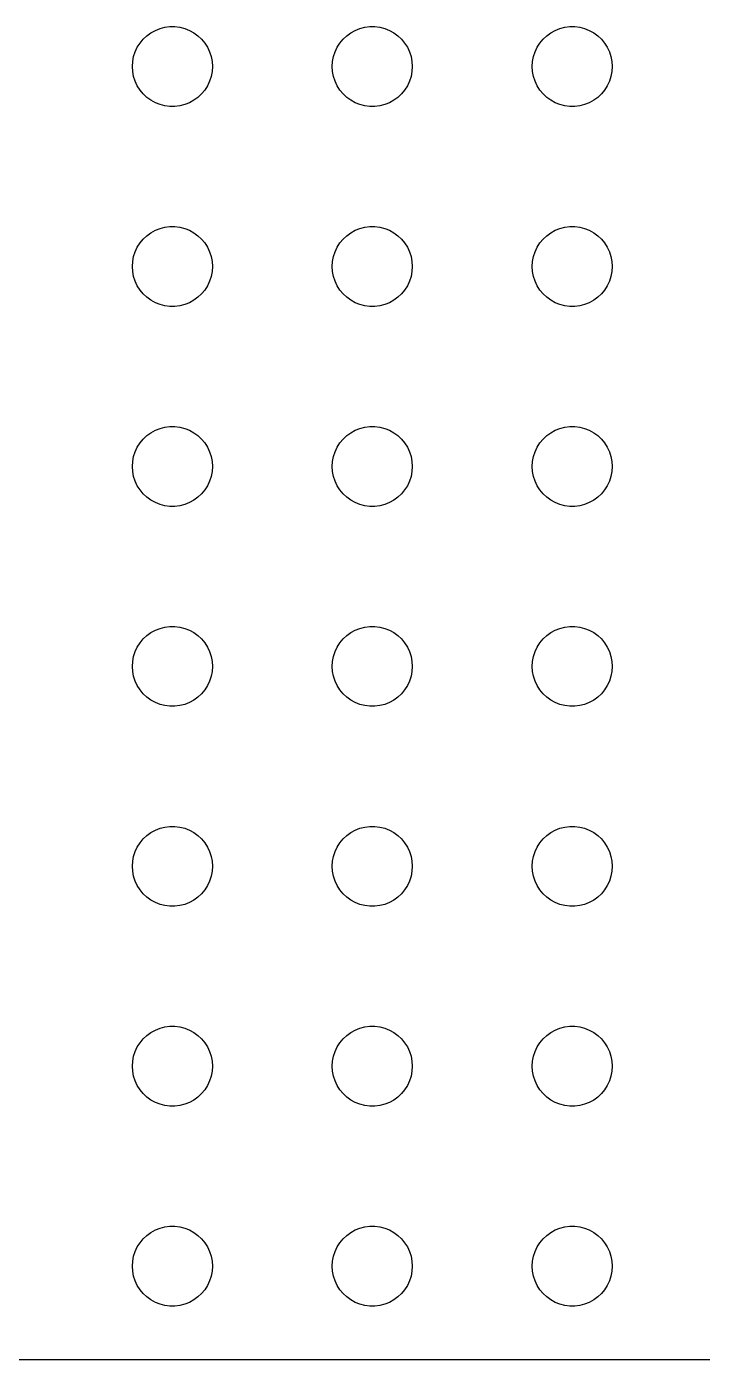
# Model space of a CAD drawing. Header units: metres. Extents: x -56 to 56, y -56 to 56.
# Drawn here: x -27.97 to -2.62, y -56 to -6 of the extents above; entities that cross this region are included whole.
import ezdxf

# ---------------------------------------------------------------- set-up
doc = ezdxf.new("R2010")
doc.units = ezdxf.units.M

msp = doc.modelspace()

# ---------------------------------------------------------------- linework, layer by layer
for p, q in [((-23.7135, -6.61832), (-23.5934, -6.47318)), ((-23.5934, -6.47318), (-23.4561, -6.34422)), ((-23.4561, -6.34422), (-23.3037, -6.23351)), ((-23.3037, -6.23351), (-23.1387, -6.14275)), ((-23.1387, -6.14275), (-22.9635, -6.07341)), ((-22.9635, -6.07341), (-22.7811, -6.02657)), ((-22.7811, -6.02657), (-22.5942, -6.00294)), ((-22.5942, -6.00294), (-22.4058, -6.00294)), ((-22.4058, -6.00294), (-22.2189, -6.02657)), ((-22.2189, -6.02657), (-22.0365, -6.07341)), ((-22.0365, -6.07341), (-21.8613, -6.14275)), ((-21.8613, -6.14275), (-21.6963, -6.23351)), ((-21.6963, -6.23351), (-21.5439, -6.34422)), ((-21.5439, -6.34422), (-21.4065, -6.47318)), ((-21.4065, -6.47318), (-21.2865, -6.61832)), ((-16.2135, -6.61832), (-16.0934, -6.47318)), ((-16.0934, -6.47318), (-15.9561, -6.34422)), ((-15.9561, -6.34422), (-15.8037, -6.23351)), ((-15.8037, -6.23351), (-15.6387, -6.14275)), ((-15.6387, -6.14275), (-15.4635, -6.07341)), ((-15.4635, -6.07341), (-15.2811, -6.02657)), ((-15.2811, -6.02657), (-15.0942, -6.00294)), ((-15.0942, -6.00294), (-14.9058, -6.00294)), ((-14.9058, -6.00294), (-14.7189, -6.02657)), ((-14.7189, -6.02657), (-14.5365, -6.07341)), ((-14.5365, -6.07341), (-14.3613, -6.14275)), ((-14.3613, -6.14275), (-14.1963, -6.23351)), ((-14.1963, -6.23351), (-14.0439, -6.34422)), ((-14.0439, -6.34422), (-13.9065, -6.47318)), ((-13.9065, -6.47318), (-13.7865, -6.61832)), ((-8.71352, -6.61832), (-8.59344, -6.47318)), ((-8.59344, -6.47318), (-8.45613, -6.34422)), ((-8.45613, -6.34422), (-8.30373, -6.23351)), ((-8.30373, -6.23351), (-8.13866, -6.14275)), ((-8.13866, -6.14275), (-7.96352, -6.07341)), ((-7.96352, -6.07341), (-7.78107, -6.02657)), ((-7.78107, -6.02657), (-7.59418, -6.00294)), ((-7.59418, -6.00294), (-7.40581, -6.00294)), ((-7.40581, -6.00294), (-7.21892, -6.02657)), ((-7.21892, -6.02657), (-7.03647, -6.07341)), ((-7.03647, -6.07341), (-6.86133, -6.14275)), ((-6.86133, -6.14275), (-6.69626, -6.23351)), ((-6.69626, -6.23351), (-6.54385, -6.34422)), ((-6.54385, -6.34422), (-6.40654, -6.47318)), ((-6.40654, -6.47318), (-6.28647, -6.61832)), ((-23.9529, -7.12695), (-23.8947, -6.9478)), ((-23.8947, -6.9478), (-23.8145, -6.77736)), ((-23.8145, -6.77736), (-23.7135, -6.61832)), ((-21.2865, -6.61832), (-21.1855, -6.77736)), ((-21.1855, -6.77736), (-21.1053, -6.9478)), ((-21.1053, -6.9478), (-21.0471, -7.12695)), ((-16.4529, -7.12695), (-16.3947, -6.9478)), ((-16.3947, -6.9478), (-16.3145, -6.77736)), ((-16.3145, -6.77736), (-16.2135, -6.61832)), ((-13.7865, -6.61832), (-13.6855, -6.77736)), ((-13.6855, -6.77736), (-13.6053, -6.9478)), ((-13.6053, -6.9478), (-13.5471, -7.12695)), ((-8.95287, -7.12695), (-8.89465, -6.9478)), ((-8.89465, -6.9478), (-8.81445, -6.77736)), ((-8.81445, -6.77736), (-8.71352, -6.61832)), ((-6.28647, -6.61832), (-6.18553, -6.77736)), ((-6.18553, -6.77736), (-6.10533, -6.9478)), ((-6.10533, -6.9478), (-6.04712, -7.12695)), ((-24, -7.5), (-23.9882, -7.312)), ((-23.9882, -7.312), (-23.9529, -7.12695)), ((-21.0471, -7.12695), (-21.0118, -7.312)), ((-21.0118, -7.312), (-21, -7.5)), ((-16.5, -7.5), (-16.4882, -7.312)), ((-16.4882, -7.312), (-16.4529, -7.12695)), ((-13.5471, -7.12695), (-13.5118, -7.312)), ((-13.5118, -7.312), (-13.5, -7.5)), ((-9, -7.5), (-8.98816, -7.312)), ((-8.98816, -7.312), (-8.95287, -7.12695)), ((-6.04712, -7.12695), (-6.01183, -7.312)), ((-6.01183, -7.312), (-6, -7.5)), ((-23.9882, -7.68799), (-24, -7.5)), ((-23.9529, -7.87303), (-23.9882, -7.68799)), ((-23.8947, -8.05219), (-23.9529, -7.87303)), ((-21.0471, -7.87303), (-21.1053, -8.05219)), ((-21.0118, -7.68799), (-21.0471, -7.87303)), ((-21, -7.5), (-21.0118, -7.68799)), ((-16.4882, -7.68799), (-16.5, -7.5)), ((-16.4529, -7.87303), (-16.4882, -7.68799)), ((-16.3947, -8.05219), (-16.4529, -7.87303)), ((-13.5471, -7.87303), (-13.6053, -8.05219)), ((-13.5118, -7.68799), (-13.5471, -7.87303)), ((-13.5, -7.5), (-13.5118, -7.68799)), ((-8.98816, -7.68799), (-9, -7.5)), ((-8.95287, -7.87303), (-8.98816, -7.68799)), ((-8.89465, -8.05219), (-8.95287, -7.87303)), ((-6.04712, -7.87303), (-6.10533, -8.05219)), ((-6.01183, -7.68799), (-6.04712, -7.87303)), ((-6, -7.5), (-6.01183, -7.68799)), ((-23.8145, -8.22263), (-23.8947, -8.05219)), ((-23.7135, -8.38167), (-23.8145, -8.22263)), ((-23.5934, -8.52681), (-23.7135, -8.38167)), ((-21.2865, -8.38167), (-21.4065, -8.52681)), ((-21.1855, -8.22263), (-21.2865, -8.38167)), ((-21.1053, -8.05219), (-21.1855, -8.22263)), ((-16.3145, -8.22263), (-16.3947, -8.05219)), ((-16.2135, -8.38167), (-16.3145, -8.22263)), ((-16.0934, -8.52681), (-16.2135, -8.38167)), ((-13.7865, -8.38167), (-13.9065, -8.52681)), ((-13.6855, -8.22263), (-13.7865, -8.38167)), ((-13.6053, -8.05219), (-13.6855, -8.22263)), ((-8.81445, -8.22263), (-8.89465, -8.05219)), ((-8.71352, -8.38167), (-8.81445, -8.22263)), ((-8.59344, -8.52681), (-8.71352, -8.38167)), ((-6.28647, -8.38167), (-6.40654, -8.52681)), ((-6.18553, -8.22263), (-6.28647, -8.38167)), ((-6.10533, -8.05219), (-6.18553, -8.22263)), ((-23.4561, -8.65576), (-23.5934, -8.52681)), ((-23.3037, -8.76648), (-23.4561, -8.65576)), ((-23.1387, -8.85724), (-23.3037, -8.76648)), ((-22.9635, -8.92657), (-23.1387, -8.85724)), ((-22.7811, -8.97342), (-22.9635, -8.92657)), ((-22.5942, -8.99704), (-22.7811, -8.97342)), ((-22.4058, -8.99704), (-22.5942, -8.99704)), ((-22.2189, -8.97342), (-22.4058, -8.99704)), ((-22.0365, -8.92657), (-22.2189, -8.97342)), ((-21.8613, -8.85724), (-22.0365, -8.92657)), ((-21.6963, -8.76648), (-21.8613, -8.85724)), ((-21.5439, -8.65576), (-21.6963, -8.76648)), ((-21.4065, -8.52681), (-21.5439, -8.65576)), ((-15.9561, -8.65576), (-16.0934, -8.52681)), ((-15.8037, -8.76648), (-15.9561, -8.65576)), ((-15.6387, -8.85724), (-15.8037, -8.76648)), ((-15.4635, -8.92657), (-15.6387, -8.85724)), ((-15.2811, -8.97342), (-15.4635, -8.92657)), ((-15.0942, -8.99704), (-15.2811, -8.97342)), ((-14.9058, -8.99704), (-15.0942, -8.99704)), ((-14.7189, -8.97342), (-14.9058, -8.99704)), ((-14.5365, -8.92657), (-14.7189, -8.97342)), ((-14.3613, -8.85724), (-14.5365, -8.92657)), ((-14.1963, -8.76648), (-14.3613, -8.85724)), ((-14.0439, -8.65576), (-14.1963, -8.76648)), ((-13.9065, -8.52681), (-14.0439, -8.65576)), ((-8.45613, -8.65576), (-8.59344, -8.52681)), ((-8.30373, -8.76648), (-8.45613, -8.65576)), ((-8.13866, -8.85724), (-8.30373, -8.76648)), ((-7.96352, -8.92657), (-8.13866, -8.85724)), ((-7.78107, -8.97342), (-7.96352, -8.92657)), ((-7.59418, -8.99704), (-7.78107, -8.97342)), ((-7.40581, -8.99704), (-7.59418, -8.99704)), ((-7.21892, -8.97342), (-7.40581, -8.99704)), ((-7.03647, -8.92657), (-7.21892, -8.97342)), ((-6.86133, -8.85724), (-7.03647, -8.92657)), ((-6.69626, -8.76648), (-6.86133, -8.85724)), ((-6.54385, -8.65576), (-6.69626, -8.76648)), ((-6.40654, -8.52681), (-6.54385, -8.65576)), ((-23.7135, -14.1183), (-23.5934, -13.9732)), ((-23.5934, -13.9732), (-23.4561, -13.8442)), ((-23.4561, -13.8442), (-23.3037, -13.7335)), ((-23.3037, -13.7335), (-23.1387, -13.6427)), ((-23.1387, -13.6427), (-22.9635, -13.5734)), ((-22.9635, -13.5734), (-22.7811, -13.5266)), ((-22.7811, -13.5266), (-22.5942, -13.5029)), ((-22.5942, -13.5029), (-22.4058, -13.5029)), ((-22.4058, -13.5029), (-22.2189, -13.5266)), ((-22.2189, -13.5266), (-22.0365, -13.5734)), ((-22.0365, -13.5734), (-21.8613, -13.6427)), ((-21.8613, -13.6427), (-21.6963, -13.7335)), ((-21.6963, -13.7335), (-21.5439, -13.8442)), ((-21.5439, -13.8442), (-21.4065, -13.9732)), ((-21.4065, -13.9732), (-21.2865, -14.1183)), ((-16.2135, -14.1183), (-16.0934, -13.9732)), ((-16.0934, -13.9732), (-15.9561, -13.8442)), ((-15.9561, -13.8442), (-15.8037, -13.7335)), ((-15.8037, -13.7335), (-15.6387, -13.6427)), ((-15.6387, -13.6427), (-15.4635, -13.5734)), ((-15.4635, -13.5734), (-15.2811, -13.5266)), ((-15.2811, -13.5266), (-15.0942, -13.5029)), ((-15.0942, -13.5029), (-14.9058, -13.5029)), ((-14.9058, -13.5029), (-14.7189, -13.5266)), ((-14.7189, -13.5266), (-14.5365, -13.5734)), ((-14.5365, -13.5734), (-14.3613, -13.6427)), ((-14.3613, -13.6427), (-14.1963, -13.7335)), ((-14.1963, -13.7335), (-14.0439, -13.8442)), ((-14.0439, -13.8442), (-13.9065, -13.9732)), ((-13.9065, -13.9732), (-13.7865, -14.1183)), ((-8.71352, -14.1183), (-8.59344, -13.9732)), ((-8.59344, -13.9732), (-8.45613, -13.8442)), ((-8.45613, -13.8442), (-8.30373, -13.7335)), ((-8.30373, -13.7335), (-8.13866, -13.6427)), ((-8.13866, -13.6427), (-7.96352, -13.5734)), ((-7.96352, -13.5734), (-7.78107, -13.5266)), ((-7.78107, -13.5266), (-7.59418, -13.5029)), ((-7.59418, -13.5029), (-7.40581, -13.5029)), ((-7.40581, -13.5029), (-7.21892, -13.5266)), ((-7.21892, -13.5266), (-7.03647, -13.5734)), ((-7.03647, -13.5734), (-6.86133, -13.6427)), ((-6.86133, -13.6427), (-6.69626, -13.7335)), ((-6.69626, -13.7335), (-6.54385, -13.8442)), ((-6.54385, -13.8442), (-6.40654, -13.9732)), ((-6.40654, -13.9732), (-6.28647, -14.1183)), ((-23.9529, -14.627), (-23.8947, -14.4478)), ((-23.8947, -14.4478), (-23.8145, -14.2774)), ((-23.8145, -14.2774), (-23.7135, -14.1183)), ((-21.2865, -14.1183), (-21.1855, -14.2774)), ((-21.1855, -14.2774), (-21.1053, -14.4478)), ((-21.1053, -14.4478), (-21.0471, -14.627)), ((-16.4529, -14.627), (-16.3947, -14.4478)), ((-16.3947, -14.4478), (-16.3145, -14.2774)), ((-16.3145, -14.2774), (-16.2135, -14.1183)), ((-13.7865, -14.1183), (-13.6855, -14.2774)), ((-13.6855, -14.2774), (-13.6053, -14.4478)), ((-13.6053, -14.4478), (-13.5471, -14.627)), ((-8.95287, -14.627), (-8.89465, -14.4478)), ((-8.89465, -14.4478), (-8.81445, -14.2774)), ((-8.81445, -14.2774), (-8.71352, -14.1183)), ((-6.28647, -14.1183), (-6.18553, -14.2774)), ((-6.18553, -14.2774), (-6.10533, -14.4478)), ((-6.10533, -14.4478), (-6.04712, -14.627)), ((-24, -15), (-23.9882, -14.812)), ((-23.9882, -14.812), (-23.9529, -14.627)), ((-21.0471, -14.627), (-21.0118, -14.812)), ((-21.0118, -14.812), (-21, -15)), ((-16.5, -15), (-16.4882, -14.812)), ((-16.4882, -14.812), (-16.4529, -14.627)), ((-13.5471, -14.627), (-13.5118, -14.812)), ((-13.5118, -14.812), (-13.5, -15)), ((-9, -15), (-8.98816, -14.812)), ((-8.98816, -14.812), (-8.95287, -14.627)), ((-6.04712, -14.627), (-6.01183, -14.812)), ((-6.01183, -14.812), (-6, -15)), ((-23.9882, -15.188), (-24, -15)), ((-23.9529, -15.373), (-23.9882, -15.188)), ((-23.8947, -15.5522), (-23.9529, -15.373)), ((-21.0471, -15.373), (-21.1053, -15.5522)), ((-21.0118, -15.188), (-21.0471, -15.373)), ((-21, -15), (-21.0118, -15.188)), ((-16.4882, -15.188), (-16.5, -15)), ((-16.4529, -15.373), (-16.4882, -15.188)), ((-16.3947, -15.5522), (-16.4529, -15.373)), ((-13.5471, -15.373), (-13.6053, -15.5522)), ((-13.5118, -15.188), (-13.5471, -15.373)), ((-13.5, -15), (-13.5118, -15.188)), ((-8.98816, -15.188), (-9, -15)), ((-8.95287, -15.373), (-8.98816, -15.188)), ((-8.89465, -15.5522), (-8.95287, -15.373)), ((-6.04712, -15.373), (-6.10533, -15.5522)), ((-6.01183, -15.188), (-6.04712, -15.373)), ((-6, -15), (-6.01183, -15.188)), ((-23.8145, -15.7226), (-23.8947, -15.5522)), ((-23.7135, -15.8817), (-23.8145, -15.7226)), ((-23.5934, -16.0268), (-23.7135, -15.8817)), ((-21.2865, -15.8817), (-21.4065, -16.0268)), ((-21.1855, -15.7226), (-21.2865, -15.8817)), ((-21.1053, -15.5522), (-21.1855, -15.7226)), ((-16.3145, -15.7226), (-16.3947, -15.5522)), ((-16.2135, -15.8817), (-16.3145, -15.7226)), ((-16.0934, -16.0268), (-16.2135, -15.8817)), ((-13.7865, -15.8817), (-13.9065, -16.0268)), ((-13.6855, -15.7226), (-13.7865, -15.8817)), ((-13.6053, -15.5522), (-13.6855, -15.7226)), ((-8.81445, -15.7226), (-8.89465, -15.5522)), ((-8.71352, -15.8817), (-8.81445, -15.7226)), ((-8.59344, -16.0268), (-8.71352, -15.8817)), ((-6.28647, -15.8817), (-6.40654, -16.0268)), ((-6.18553, -15.7226), (-6.28647, -15.8817)), ((-6.10533, -15.5522), (-6.18553, -15.7226)), ((-23.4561, -16.1558), (-23.5934, -16.0268)), ((-23.3037, -16.2665), (-23.4561, -16.1558)), ((-23.1387, -16.3572), (-23.3037, -16.2665)), ((-22.9635, -16.4266), (-23.1387, -16.3572)), ((-22.7811, -16.4734), (-22.9635, -16.4266)), ((-22.5942, -16.497), (-22.7811, -16.4734)), ((-22.4058, -16.497), (-22.5942, -16.497)), ((-22.2189, -16.4734), (-22.4058, -16.497)), ((-22.0365, -16.4266), (-22.2189, -16.4734)), ((-21.8613, -16.3572), (-22.0365, -16.4266)), ((-21.6963, -16.2665), (-21.8613, -16.3572)), ((-21.5439, -16.1558), (-21.6963, -16.2665)), ((-21.4065, -16.0268), (-21.5439, -16.1558)), ((-15.9561, -16.1558), (-16.0934, -16.0268)), ((-15.8037, -16.2665), (-15.9561, -16.1558)), ((-15.6387, -16.3572), (-15.8037, -16.2665)), ((-15.4635, -16.4266), (-15.6387, -16.3572)), ((-15.2811, -16.4734), (-15.4635, -16.4266)), ((-15.0942, -16.497), (-15.2811, -16.4734)), ((-14.9058, -16.497), (-15.0942, -16.497)), ((-14.7189, -16.4734), (-14.9058, -16.497)), ((-14.5365, -16.4266), (-14.7189, -16.4734)), ((-14.3613, -16.3572), (-14.5365, -16.4266)), ((-14.1963, -16.2665), (-14.3613, -16.3572)), ((-14.0439, -16.1558), (-14.1963, -16.2665)), ((-13.9065, -16.0268), (-14.0439, -16.1558)), ((-8.45613, -16.1558), (-8.59344, -16.0268)), ((-8.30373, -16.2665), (-8.45613, -16.1558)), ((-8.13866, -16.3572), (-8.30373, -16.2665)), ((-7.96352, -16.4266), (-8.13866, -16.3572)), ((-7.78107, -16.4734), (-7.96352, -16.4266)), ((-7.59418, -16.497), (-7.78107, -16.4734)), ((-7.40581, -16.497), (-7.59418, -16.497)), ((-7.21892, -16.4734), (-7.40581, -16.497)), ((-7.03647, -16.4266), (-7.21892, -16.4734)), ((-6.86133, -16.3572), (-7.03647, -16.4266)), ((-6.69626, -16.2665), (-6.86133, -16.3572)), ((-6.54385, -16.1558), (-6.69626, -16.2665)), ((-6.40654, -16.0268), (-6.54385, -16.1558)), ((-23.7135, -21.6183), (-23.5934, -21.4732)), ((-23.5934, -21.4732), (-23.4561, -21.3442)), ((-23.4561, -21.3442), (-23.3037, -21.2335)), ((-23.3037, -21.2335), (-23.1387, -21.1427)), ((-23.1387, -21.1427), (-22.9635, -21.0734)), ((-22.9635, -21.0734), (-22.7811, -21.0266)), ((-22.7811, -21.0266), (-22.5942, -21.003)), ((-22.5942, -21.003), (-22.4058, -21.003)), ((-22.4058, -21.003), (-22.2189, -21.0266)), ((-22.2189, -21.0266), (-22.0365, -21.0734)), ((-22.0365, -21.0734), (-21.8613, -21.1427)), ((-21.8613, -21.1427), (-21.6963, -21.2335)), ((-21.6963, -21.2335), (-21.5439, -21.3442)), ((-21.5439, -21.3442), (-21.4065, -21.4732)), ((-21.4065, -21.4732), (-21.2865, -21.6183)), ((-16.2135, -21.6183), (-16.0934, -21.4732)), ((-16.0934, -21.4732), (-15.9561, -21.3442)), ((-15.9561, -21.3442), (-15.8037, -21.2335)), ((-15.8037, -21.2335), (-15.6387, -21.1427)), ((-15.6387, -21.1427), (-15.4635, -21.0734)), ((-15.4635, -21.0734), (-15.2811, -21.0266)), ((-15.2811, -21.0266), (-15.0942, -21.003)), ((-15.0942, -21.003), (-14.9058, -21.003)), ((-14.9058, -21.003), (-14.7189, -21.0266)), ((-14.7189, -21.0266), (-14.5365, -21.0734)), ((-14.5365, -21.0734), (-14.3613, -21.1427)), ((-14.3613, -21.1427), (-14.1963, -21.2335)), ((-14.1963, -21.2335), (-14.0439, -21.3442)), ((-14.0439, -21.3442), (-13.9065, -21.4732)), ((-13.9065, -21.4732), (-13.7865, -21.6183)), ((-8.71352, -21.6183), (-8.59344, -21.4732)), ((-8.59344, -21.4732), (-8.45613, -21.3442)), ((-8.45613, -21.3442), (-8.30373, -21.2335)), ((-8.30373, -21.2335), (-8.13866, -21.1427)), ((-8.13866, -21.1427), (-7.96352, -21.0734)), ((-7.96352, -21.0734), (-7.78107, -21.0266)), ((-7.78107, -21.0266), (-7.59418, -21.003)), ((-7.59418, -21.003), (-7.40581, -21.003)), ((-7.40581, -21.003), (-7.21892, -21.0266)), ((-7.21892, -21.0266), (-7.03647, -21.0734)), ((-7.03647, -21.0734), (-6.86133, -21.1427)), ((-6.86133, -21.1427), (-6.69626, -21.2335)), ((-6.69626, -21.2335), (-6.54385, -21.3442)), ((-6.54385, -21.3442), (-6.40654, -21.4732)), ((-6.40654, -21.4732), (-6.28647, -21.6183)), ((-23.9529, -22.127), (-23.8947, -21.9478)), ((-23.8947, -21.9478), (-23.8145, -21.7774)), ((-23.8145, -21.7774), (-23.7135, -21.6183)), ((-21.2865, -21.6183), (-21.1855, -21.7774)), ((-21.1855, -21.7774), (-21.1053, -21.9478)), ((-21.1053, -21.9478), (-21.0471, -22.127)), ((-16.4529, -22.127), (-16.3947, -21.9478)), ((-16.3947, -21.9478), (-16.3145, -21.7774)), ((-16.3145, -21.7774), (-16.2135, -21.6183)), ((-13.7865, -21.6183), (-13.6855, -21.7774)), ((-13.6855, -21.7774), (-13.6053, -21.9478)), ((-13.6053, -21.9478), (-13.5471, -22.127)), ((-8.95287, -22.127), (-8.89465, -21.9478)), ((-8.89465, -21.9478), (-8.81445, -21.7774)), ((-8.81445, -21.7774), (-8.71352, -21.6183)), ((-6.28647, -21.6183), (-6.18553, -21.7774)), ((-6.18553, -21.7774), (-6.10533, -21.9478)), ((-6.10533, -21.9478), (-6.04712, -22.127)), ((-24, -22.5), (-23.9882, -22.312)), ((-23.9882, -22.312), (-23.9529, -22.127)), ((-21.0471, -22.127), (-21.0118, -22.312)), ((-21.0118, -22.312), (-21, -22.5)), ((-16.5, -22.5), (-16.4882, -22.312)), ((-16.4882, -22.312), (-16.4529, -22.127)), ((-13.5471, -22.127), (-13.5118, -22.312)), ((-13.5118, -22.312), (-13.5, -22.5)), ((-9, -22.5), (-8.98816, -22.312)), ((-8.98816, -22.312), (-8.95287, -22.127)), ((-6.04712, -22.127), (-6.01183, -22.312)), ((-6.01183, -22.312), (-6, -22.5)), ((-23.9882, -22.688), (-24, -22.5)), ((-23.9529, -22.873), (-23.9882, -22.688)), ((-23.8947, -23.0522), (-23.9529, -22.873)), ((-21.0471, -22.873), (-21.1053, -23.0522)), ((-21.0118, -22.688), (-21.0471, -22.873)), ((-21, -22.5), (-21.0118, -22.688)), ((-16.4882, -22.688), (-16.5, -22.5)), ((-16.4529, -22.873), (-16.4882, -22.688)), ((-16.3947, -23.0522), (-16.4529, -22.873)), ((-13.5471, -22.873), (-13.6053, -23.0522)), ((-13.5118, -22.688), (-13.5471, -22.873)), ((-13.5, -22.5), (-13.5118, -22.688)), ((-8.98816, -22.688), (-9, -22.5)), ((-8.95287, -22.873), (-8.98816, -22.688)), ((-8.89465, -23.0522), (-8.95287, -22.873)), ((-6.04712, -22.873), (-6.10533, -23.0522)), ((-6.01183, -22.688), (-6.04712, -22.873)), ((-6, -22.5), (-6.01183, -22.688)), ((-23.8145, -23.2226), (-23.8947, -23.0522)), ((-23.7135, -23.3817), (-23.8145, -23.2226)), ((-23.5934, -23.5268), (-23.7135, -23.3817)), ((-21.2865, -23.3817), (-21.4065, -23.5268)), ((-21.1855, -23.2226), (-21.2865, -23.3817)), ((-21.1053, -23.0522), (-21.1855, -23.2226)), ((-16.3145, -23.2226), (-16.3947, -23.0522)), ((-16.2135, -23.3817), (-16.3145, -23.2226)), ((-16.0934, -23.5268), (-16.2135, -23.3817)), ((-13.7865, -23.3817), (-13.9065, -23.5268)), ((-13.6855, -23.2226), (-13.7865, -23.3817)), ((-13.6053, -23.0522), (-13.6855, -23.2226)), ((-8.81445, -23.2226), (-8.89465, -23.0522)), ((-8.71352, -23.3817), (-8.81445, -23.2226)), ((-8.59344, -23.5268), (-8.71352, -23.3817)), ((-6.28647, -23.3817), (-6.40654, -23.5268)), ((-6.18553, -23.2226), (-6.28647, -23.3817)), ((-6.10533, -23.0522), (-6.18553, -23.2226)), ((-23.4561, -23.6558), (-23.5934, -23.5268)), ((-23.3037, -23.7665), (-23.4561, -23.6558)), ((-23.1387, -23.8572), (-23.3037, -23.7665)), ((-22.9635, -23.9266), (-23.1387, -23.8572)), ((-22.7811, -23.9734), (-22.9635, -23.9266)), ((-22.5942, -23.997), (-22.7811, -23.9734)), ((-22.2189, -23.9734), (-22.4058, -23.997)), ((-22.0365, -23.9266), (-22.2189, -23.9734)), ((-21.8613, -23.8572), (-22.0365, -23.9266)), ((-21.6963, -23.7665), (-21.8613, -23.8572)), ((-21.5439, -23.6558), (-21.6963, -23.7665)), ((-21.4065, -23.5268), (-21.5439, -23.6558)), ((-15.9561, -23.6558), (-16.0934, -23.5268)), ((-15.8037, -23.7665), (-15.9561, -23.6558)), ((-15.6387, -23.8572), (-15.8037, -23.7665)), ((-15.4635, -23.9266), (-15.6387, -23.8572)), ((-15.2811, -23.9734), (-15.4635, -23.9266)), ((-15.0942, -23.997), (-15.2811, -23.9734)), ((-14.7189, -23.9734), (-14.9058, -23.997)), ((-14.5365, -23.9266), (-14.7189, -23.9734)), ((-14.3613, -23.8572), (-14.5365, -23.9266)), ((-14.1963, -23.7665), (-14.3613, -23.8572)), ((-14.0439, -23.6558), (-14.1963, -23.7665)), ((-13.9065, -23.5268), (-14.0439, -23.6558)), ((-8.45613, -23.6558), (-8.59344, -23.5268)), ((-8.30373, -23.7665), (-8.45613, -23.6558)), ((-8.13866, -23.8572), (-8.30373, -23.7665)), ((-7.96352, -23.9266), (-8.13866, -23.8572)), ((-7.78107, -23.9734), (-7.96352, -23.9266)), ((-7.59418, -23.997), (-7.78107, -23.9734)), ((-7.21892, -23.9734), (-7.40581, -23.997)), ((-7.03647, -23.9266), (-7.21892, -23.9734)), ((-6.86133, -23.8572), (-7.03647, -23.9266)), ((-6.69626, -23.7665), (-6.86133, -23.8572)), ((-6.54385, -23.6558), (-6.69626, -23.7665)), ((-6.40654, -23.5268), (-6.54385, -23.6558)), ((-22.4058, -23.997), (-22.5942, -23.997)), ((-14.9058, -23.997), (-15.0942, -23.997)), ((-7.40581, -23.997), (-7.59418, -23.997)), ((-23.7135, -29.1183), (-23.5934, -28.9732)), ((-23.5934, -28.9732), (-23.4561, -28.8442)), ((-23.4561, -28.8442), (-23.3037, -28.7335)), ((-23.3037, -28.7335), (-23.1387, -28.6427)), ((-23.1387, -28.6427), (-22.9635, -28.5734)), ((-22.9635, -28.5734), (-22.7811, -28.5266)), ((-22.7811, -28.5266), (-22.5942, -28.503)), ((-22.5942, -28.503), (-22.4058, -28.503)), ((-22.4058, -28.503), (-22.2189, -28.5266)), ((-22.2189, -28.5266), (-22.0365, -28.5734)), ((-22.0365, -28.5734), (-21.8613, -28.6427)), ((-21.8613, -28.6427), (-21.6963, -28.7335)), ((-21.6963, -28.7335), (-21.5439, -28.8442)), ((-21.5439, -28.8442), (-21.4065, -28.9732)), ((-21.4065, -28.9732), (-21.2865, -29.1183)), ((-16.2135, -29.1183), (-16.0934, -28.9732)), ((-16.0934, -28.9732), (-15.9561, -28.8442)), ((-15.9561, -28.8442), (-15.8037, -28.7335)), ((-15.8037, -28.7335), (-15.6387, -28.6427)), ((-15.6387, -28.6427), (-15.4635, -28.5734)), ((-15.4635, -28.5734), (-15.2811, -28.5266)), ((-15.2811, -28.5266), (-15.0942, -28.503)), ((-15.0942, -28.503), (-14.9058, -28.503)), ((-14.9058, -28.503), (-14.7189, -28.5266)), ((-14.7189, -28.5266), (-14.5365, -28.5734)), ((-14.5365, -28.5734), (-14.3613, -28.6427)), ((-14.3613, -28.6427), (-14.1963, -28.7335)), ((-14.1963, -28.7335), (-14.0439, -28.8442)), ((-14.0439, -28.8442), (-13.9065, -28.9732)), ((-13.9065, -28.9732), (-13.7865, -29.1183)), ((-8.71352, -29.1183), (-8.59344, -28.9732)), ((-8.59344, -28.9732), (-8.45613, -28.8442)), ((-8.45613, -28.8442), (-8.30373, -28.7335)), ((-8.30373, -28.7335), (-8.13866, -28.6427)), ((-8.13866, -28.6427), (-7.96352, -28.5734)), ((-7.96352, -28.5734), (-7.78107, -28.5266)), ((-7.78107, -28.5266), (-7.59418, -28.503)), ((-7.59418, -28.503), (-7.40581, -28.503)), ((-7.40581, -28.503), (-7.21892, -28.5266)), ((-7.21892, -28.5266), (-7.03647, -28.5734)), ((-7.03647, -28.5734), (-6.86133, -28.6427)), ((-6.86133, -28.6427), (-6.69626, -28.7335)), ((-6.69626, -28.7335), (-6.54385, -28.8442)), ((-6.54385, -28.8442), (-6.40654, -28.9732)), ((-6.40654, -28.9732), (-6.28647, -29.1183)), ((-23.9529, -29.627), (-23.8947, -29.4478)), ((-23.8947, -29.4478), (-23.8145, -29.2774)), ((-23.8145, -29.2774), (-23.7135, -29.1183)), ((-21.2865, -29.1183), (-21.1855, -29.2774)), ((-21.1855, -29.2774), (-21.1053, -29.4478)), ((-21.1053, -29.4478), (-21.0471, -29.627)), ((-16.4529, -29.627), (-16.3947, -29.4478)), ((-16.3947, -29.4478), (-16.3145, -29.2774)), ((-16.3145, -29.2774), (-16.2135, -29.1183)), ((-13.7865, -29.1183), (-13.6855, -29.2774)), ((-13.6855, -29.2774), (-13.6053, -29.4478)), ((-13.6053, -29.4478), (-13.5471, -29.627)), ((-8.95287, -29.627), (-8.89465, -29.4478)), ((-8.89465, -29.4478), (-8.81445, -29.2774)), ((-8.81445, -29.2774), (-8.71352, -29.1183)), ((-6.28647, -29.1183), (-6.18553, -29.2774)), ((-6.18553, -29.2774), (-6.10533, -29.4478)), ((-6.10533, -29.4478), (-6.04712, -29.627)), ((-24, -30), (-23.9882, -29.812)), ((-23.9882, -29.812), (-23.9529, -29.627)), ((-21.0471, -29.627), (-21.0118, -29.812)), ((-21.0118, -29.812), (-21, -30)), ((-16.5, -30), (-16.4882, -29.812)), ((-16.4882, -29.812), (-16.4529, -29.627)), ((-13.5471, -29.627), (-13.5118, -29.812)), ((-13.5118, -29.812), (-13.5, -30)), ((-9, -30), (-8.98816, -29.812)), ((-8.98816, -29.812), (-8.95287, -29.627)), ((-6.04712, -29.627), (-6.01183, -29.812)), ((-6.01183, -29.812), (-6, -30)), ((-23.9882, -30.188), (-24, -30)), ((-23.9529, -30.373), (-23.9882, -30.188)), ((-23.8947, -30.5522), (-23.9529, -30.373)), ((-21.0471, -30.373), (-21.1053, -30.5522)), ((-21.0118, -30.188), (-21.0471, -30.373)), ((-21, -30), (-21.0118, -30.188)), ((-16.4882, -30.188), (-16.5, -30)), ((-16.4529, -30.373), (-16.4882, -30.188)), ((-16.3947, -30.5522), (-16.4529, -30.373)), ((-13.5471, -30.373), (-13.6053, -30.5522)), ((-13.5118, -30.188), (-13.5471, -30.373)), ((-13.5, -30), (-13.5118, -30.188)), ((-8.98816, -30.188), (-9, -30)), ((-8.95287, -30.373), (-8.98816, -30.188)), ((-8.89465, -30.5522), (-8.95287, -30.373)), ((-6.04712, -30.373), (-6.10533, -30.5522)), ((-6.01183, -30.188), (-6.04712, -30.373)), ((-6, -30), (-6.01183, -30.188)), ((-23.8145, -30.7226), (-23.8947, -30.5522)), ((-23.7135, -30.8817), (-23.8145, -30.7226)), ((-23.5934, -31.0268), (-23.7135, -30.8817)), ((-21.2865, -30.8817), (-21.4065, -31.0268)), ((-21.1855, -30.7226), (-21.2865, -30.8817)), ((-21.1053, -30.5522), (-21.1855, -30.7226)), ((-16.3145, -30.7226), (-16.3947, -30.5522)), ((-16.2135, -30.8817), (-16.3145, -30.7226)), ((-16.0934, -31.0268), (-16.2135, -30.8817)), ((-13.7865, -30.8817), (-13.9065, -31.0268)), ((-13.6855, -30.7226), (-13.7865, -30.8817)), ((-13.6053, -30.5522), (-13.6855, -30.7226)), ((-8.81445, -30.7226), (-8.89465, -30.5522)), ((-8.71352, -30.8817), (-8.81445, -30.7226)), ((-8.59344, -31.0268), (-8.71352, -30.8817)), ((-6.28647, -30.8817), (-6.40654, -31.0268)), ((-6.18553, -30.7226), (-6.28647, -30.8817)), ((-6.10533, -30.5522), (-6.18553, -30.7226)), ((-23.4561, -31.1558), (-23.5934, -31.0268)), ((-23.3037, -31.2665), (-23.4561, -31.1558)), ((-23.1387, -31.3572), (-23.3037, -31.2665)), ((-22.9635, -31.4266), (-23.1387, -31.3572)), ((-22.7811, -31.4734), (-22.9635, -31.4266)), ((-22.5942, -31.497), (-22.7811, -31.4734)), ((-22.2189, -31.4734), (-22.4058, -31.497)), ((-22.0365, -31.4266), (-22.2189, -31.4734)), ((-21.8613, -31.3572), (-22.0365, -31.4266)), ((-21.6963, -31.2665), (-21.8613, -31.3572)), ((-21.5439, -31.1558), (-21.6963, -31.2665)), ((-21.4065, -31.0268), (-21.5439, -31.1558)), ((-15.9561, -31.1558), (-16.0934, -31.0268)), ((-15.8037, -31.2665), (-15.9561, -31.1558)), ((-15.6387, -31.3572), (-15.8037, -31.2665)), ((-15.4635, -31.4266), (-15.6387, -31.3572)), ((-15.2811, -31.4734), (-15.4635, -31.4266)), ((-15.0942, -31.497), (-15.2811, -31.4734)), ((-14.7189, -31.4734), (-14.9058, -31.497)), ((-14.5365, -31.4266), (-14.7189, -31.4734)), ((-14.3613, -31.3572), (-14.5365, -31.4266)), ((-14.1963, -31.2665), (-14.3613, -31.3572)), ((-14.0439, -31.1558), (-14.1963, -31.2665)), ((-13.9065, -31.0268), (-14.0439, -31.1558)), ((-8.45613, -31.1558), (-8.59344, -31.0268)), ((-8.30373, -31.2665), (-8.45613, -31.1558)), ((-8.13866, -31.3572), (-8.30373, -31.2665)), ((-7.96352, -31.4266), (-8.13866, -31.3572)), ((-7.78107, -31.4734), (-7.96352, -31.4266)), ((-7.59418, -31.497), (-7.78107, -31.4734)), ((-7.21892, -31.4734), (-7.40581, -31.497)), ((-7.03647, -31.4266), (-7.21892, -31.4734)), ((-6.86133, -31.3572), (-7.03647, -31.4266)), ((-6.69626, -31.2665), (-6.86133, -31.3572)), ((-6.54385, -31.1558), (-6.69626, -31.2665)), ((-6.40654, -31.0268), (-6.54385, -31.1558)), ((-22.4058, -31.497), (-22.5942, -31.497)), ((-14.9058, -31.497), (-15.0942, -31.497)), ((-7.40581, -31.497), (-7.59418, -31.497)), ((-23.7135, -36.6183), (-23.5934, -36.4732)), ((-23.5934, -36.4732), (-23.4561, -36.3442)), ((-23.4561, -36.3442), (-23.3037, -36.2335)), ((-23.3037, -36.2335), (-23.1387, -36.1428)), ((-23.1387, -36.1428), (-22.9635, -36.0734)), ((-22.9635, -36.0734), (-22.7811, -36.0266)), ((-22.7811, -36.0266), (-22.5942, -36.003)), ((-22.5942, -36.003), (-22.4058, -36.003)), ((-22.4058, -36.003), (-22.2189, -36.0266)), ((-22.2189, -36.0266), (-22.0365, -36.0734)), ((-22.0365, -36.0734), (-21.8613, -36.1428)), ((-21.8613, -36.1428), (-21.6963, -36.2335)), ((-21.6963, -36.2335), (-21.5439, -36.3442)), ((-21.5439, -36.3442), (-21.4065, -36.4732)), ((-21.4065, -36.4732), (-21.2865, -36.6183)), ((-16.2135, -36.6183), (-16.0934, -36.4732)), ((-16.0934, -36.4732), (-15.9561, -36.3442)), ((-15.9561, -36.3442), (-15.8037, -36.2335)), ((-15.8037, -36.2335), (-15.6387, -36.1428)), ((-15.6387, -36.1428), (-15.4635, -36.0734)), ((-15.4635, -36.0734), (-15.2811, -36.0266)), ((-15.2811, -36.0266), (-15.0942, -36.003)), ((-15.0942, -36.003), (-14.9058, -36.003)), ((-14.9058, -36.003), (-14.7189, -36.0266)), ((-14.7189, -36.0266), (-14.5365, -36.0734)), ((-14.5365, -36.0734), (-14.3613, -36.1428)), ((-14.3613, -36.1428), (-14.1963, -36.2335)), ((-14.1963, -36.2335), (-14.0439, -36.3442)), ((-14.0439, -36.3442), (-13.9065, -36.4732)), ((-13.9065, -36.4732), (-13.7865, -36.6183)), ((-8.71352, -36.6183), (-8.59344, -36.4732)), ((-8.59344, -36.4732), (-8.45613, -36.3442)), ((-8.45613, -36.3442), (-8.30373, -36.2335)), ((-8.30373, -36.2335), (-8.13866, -36.1428)), ((-8.13866, -36.1428), (-7.96352, -36.0734)), ((-7.96352, -36.0734), (-7.78107, -36.0266)), ((-7.78107, -36.0266), (-7.59418, -36.003)), ((-7.59418, -36.003), (-7.40581, -36.003)), ((-7.40581, -36.003), (-7.21892, -36.0266)), ((-7.21892, -36.0266), (-7.03647, -36.0734)), ((-7.03647, -36.0734), (-6.86133, -36.1428)), ((-6.86133, -36.1428), (-6.69626, -36.2335)), ((-6.69626, -36.2335), (-6.54385, -36.3442)), ((-6.54385, -36.3442), (-6.40654, -36.4732)), ((-6.40654, -36.4732), (-6.28647, -36.6183)), ((-23.9529, -37.127), (-23.8947, -36.9478)), ((-23.8947, -36.9478), (-23.8145, -36.7774)), ((-23.8145, -36.7774), (-23.7135, -36.6183)), ((-21.2865, -36.6183), (-21.1855, -36.7774)), ((-21.1855, -36.7774), (-21.1053, -36.9478)), ((-21.1053, -36.9478), (-21.0471, -37.127)), ((-16.4529, -37.127), (-16.3947, -36.9478)), ((-16.3947, -36.9478), (-16.3145, -36.7774)), ((-16.3145, -36.7774), (-16.2135, -36.6183)), ((-13.7865, -36.6183), (-13.6855, -36.7774)), ((-13.6855, -36.7774), (-13.6053, -36.9478)), ((-13.6053, -36.9478), (-13.5471, -37.127)), ((-8.95287, -37.127), (-8.89465, -36.9478)), ((-8.89465, -36.9478), (-8.81445, -36.7774)), ((-8.81445, -36.7774), (-8.71352, -36.6183)), ((-6.28647, -36.6183), (-6.18553, -36.7774)), ((-6.18553, -36.7774), (-6.10533, -36.9478)), ((-6.10533, -36.9478), (-6.04712, -37.127)), ((-24, -37.5), (-23.9882, -37.312)), ((-23.9882, -37.312), (-23.9529, -37.127)), ((-21.0471, -37.127), (-21.0118, -37.312)), ((-21.0118, -37.312), (-21, -37.5)), ((-16.5, -37.5), (-16.4882, -37.312)), ((-16.4882, -37.312), (-16.4529, -37.127)), ((-13.5471, -37.127), (-13.5118, -37.312)), ((-13.5118, -37.312), (-13.5, -37.5)), ((-9, -37.5), (-8.98816, -37.312)), ((-8.98816, -37.312), (-8.95287, -37.127)), ((-6.04712, -37.127), (-6.01183, -37.312)), ((-6.01183, -37.312), (-6, -37.5)), ((-23.9882, -37.688), (-24, -37.5)), ((-23.9529, -37.873), (-23.9882, -37.688)), ((-23.8947, -38.0522), (-23.9529, -37.873)), ((-21.0471, -37.873), (-21.1053, -38.0522)), ((-21.0118, -37.688), (-21.0471, -37.873)), ((-21, -37.5), (-21.0118, -37.688)), ((-16.4882, -37.688), (-16.5, -37.5)), ((-16.4529, -37.873), (-16.4882, -37.688)), ((-16.3947, -38.0522), (-16.4529, -37.873)), ((-13.5471, -37.873), (-13.6053, -38.0522)), ((-13.5118, -37.688), (-13.5471, -37.873)), ((-13.5, -37.5), (-13.5118, -37.688)), ((-8.98816, -37.688), (-9, -37.5)), ((-8.95287, -37.873), (-8.98816, -37.688)), ((-8.89465, -38.0522), (-8.95287, -37.873)), ((-6.04712, -37.873), (-6.10533, -38.0522)), ((-6.01183, -37.688), (-6.04712, -37.873)), ((-6, -37.5), (-6.01183, -37.688)), ((-23.8145, -38.2226), (-23.8947, -38.0522)), ((-23.7135, -38.3817), (-23.8145, -38.2226)), ((-23.5934, -38.5268), (-23.7135, -38.3817)), ((-21.2865, -38.3817), (-21.4065, -38.5268)), ((-21.1855, -38.2226), (-21.2865, -38.3817)), ((-21.1053, -38.0522), (-21.1855, -38.2226)), ((-16.3145, -38.2226), (-16.3947, -38.0522)), ((-16.2135, -38.3817), (-16.3145, -38.2226)), ((-16.0934, -38.5268), (-16.2135, -38.3817)), ((-13.7865, -38.3817), (-13.9065, -38.5268)), ((-13.6855, -38.2226), (-13.7865, -38.3817)), ((-13.6053, -38.0522), (-13.6855, -38.2226)), ((-8.81445, -38.2226), (-8.89465, -38.0522)), ((-8.71352, -38.3817), (-8.81445, -38.2226)), ((-8.59344, -38.5268), (-8.71352, -38.3817)), ((-6.28647, -38.3817), (-6.40654, -38.5268)), ((-6.18553, -38.2226), (-6.28647, -38.3817)), ((-6.10533, -38.0522), (-6.18553, -38.2226)), ((-23.4561, -38.6558), (-23.5934, -38.5268)), ((-23.3037, -38.7665), (-23.4561, -38.6558)), ((-23.1387, -38.8572), (-23.3037, -38.7665)), ((-22.9635, -38.9266), (-23.1387, -38.8572)), ((-22.7811, -38.9734), (-22.9635, -38.9266)), ((-22.5942, -38.997), (-22.7811, -38.9734)), ((-22.2189, -38.9734), (-22.4058, -38.997)), ((-22.0365, -38.9266), (-22.2189, -38.9734)), ((-21.8613, -38.8572), (-22.0365, -38.9266)), ((-21.6963, -38.7665), (-21.8613, -38.8572)), ((-21.5439, -38.6558), (-21.6963, -38.7665)), ((-21.4065, -38.5268), (-21.5439, -38.6558)), ((-15.9561, -38.6558), (-16.0934, -38.5268)), ((-15.8037, -38.7665), (-15.9561, -38.6558)), ((-15.6387, -38.8572), (-15.8037, -38.7665)), ((-15.4635, -38.9266), (-15.6387, -38.8572)), ((-15.2811, -38.9734), (-15.4635, -38.9266)), ((-15.0942, -38.997), (-15.2811, -38.9734)), ((-14.7189, -38.9734), (-14.9058, -38.997)), ((-14.5365, -38.9266), (-14.7189, -38.9734)), ((-14.3613, -38.8572), (-14.5365, -38.9266)), ((-14.1963, -38.7665), (-14.3613, -38.8572)), ((-14.0439, -38.6558), (-14.1963, -38.7665)), ((-13.9065, -38.5268), (-14.0439, -38.6558)), ((-8.45613, -38.6558), (-8.59344, -38.5268)), ((-8.30373, -38.7665), (-8.45613, -38.6558)), ((-8.13866, -38.8572), (-8.30373, -38.7665)), ((-7.96352, -38.9266), (-8.13866, -38.8572)), ((-7.78107, -38.9734), (-7.96352, -38.9266)), ((-7.59418, -38.997), (-7.78107, -38.9734)), ((-7.21892, -38.9734), (-7.40581, -38.997)), ((-7.03647, -38.9266), (-7.21892, -38.9734)), ((-6.86133, -38.8572), (-7.03647, -38.9266)), ((-6.69626, -38.7665), (-6.86133, -38.8572)), ((-6.54385, -38.6558), (-6.69626, -38.7665)), ((-6.40654, -38.5268), (-6.54385, -38.6558)), ((-22.4058, -38.997), (-22.5942, -38.997)), ((-14.9058, -38.997), (-15.0942, -38.997)), ((-7.40581, -38.997), (-7.59418, -38.997)), ((-23.7135, -44.1183), (-23.5934, -43.9732)), ((-23.5934, -43.9732), (-23.4561, -43.8442)), ((-23.4561, -43.8442), (-23.3037, -43.7335)), ((-23.3037, -43.7335), (-23.1387, -43.6428)), ((-23.1387, -43.6428), (-22.9635, -43.5734)), ((-22.9635, -43.5734), (-22.7811, -43.5266)), ((-22.7811, -43.5266), (-22.5942, -43.503)), ((-22.5942, -43.503), (-22.4058, -43.503)), ((-22.4058, -43.503), (-22.2189, -43.5266)), ((-22.2189, -43.5266), (-22.0365, -43.5734)), ((-22.0365, -43.5734), (-21.8613, -43.6428)), ((-21.8613, -43.6428), (-21.6963, -43.7335)), ((-21.6963, -43.7335), (-21.5439, -43.8442)), ((-21.5439, -43.8442), (-21.4065, -43.9732)), ((-21.4065, -43.9732), (-21.2865, -44.1183)), ((-16.2135, -44.1183), (-16.0934, -43.9732)), ((-16.0934, -43.9732), (-15.9561, -43.8442)), ((-15.9561, -43.8442), (-15.8037, -43.7335)), ((-15.8037, -43.7335), (-15.6387, -43.6428)), ((-15.6387, -43.6428), (-15.4635, -43.5734)), ((-15.4635, -43.5734), (-15.2811, -43.5266)), ((-15.2811, -43.5266), (-15.0942, -43.503)), ((-15.0942, -43.503), (-14.9058, -43.503)), ((-14.9058, -43.503), (-14.7189, -43.5266)), ((-14.7189, -43.5266), (-14.5365, -43.5734)), ((-14.5365, -43.5734), (-14.3613, -43.6428)), ((-14.3613, -43.6428), (-14.1963, -43.7335)), ((-14.1963, -43.7335), (-14.0439, -43.8442)), ((-14.0439, -43.8442), (-13.9065, -43.9732)), ((-13.9065, -43.9732), (-13.7865, -44.1183)), ((-8.71352, -44.1183), (-8.59344, -43.9732)), ((-8.59344, -43.9732), (-8.45613, -43.8442)), ((-8.45613, -43.8442), (-8.30373, -43.7335)), ((-8.30373, -43.7335), (-8.13866, -43.6428)), ((-8.13866, -43.6428), (-7.96352, -43.5734)), ((-7.96352, -43.5734), (-7.78107, -43.5266)), ((-7.78107, -43.5266), (-7.59418, -43.503)), ((-7.59418, -43.503), (-7.40581, -43.503)), ((-7.40581, -43.503), (-7.21892, -43.5266)), ((-7.21892, -43.5266), (-7.03647, -43.5734)), ((-7.03647, -43.5734), (-6.86133, -43.6428)), ((-6.86133, -43.6428), (-6.69626, -43.7335)), ((-6.69626, -43.7335), (-6.54385, -43.8442)), ((-6.54385, -43.8442), (-6.40654, -43.9732)), ((-6.40654, -43.9732), (-6.28647, -44.1183)), ((-23.9529, -44.627), (-23.8947, -44.4478)), ((-23.8947, -44.4478), (-23.8145, -44.2774)), ((-23.8145, -44.2774), (-23.7135, -44.1183)), ((-21.2865, -44.1183), (-21.1855, -44.2774)), ((-21.1855, -44.2774), (-21.1053, -44.4478)), ((-21.1053, -44.4478), (-21.0471, -44.627)), ((-16.4529, -44.627), (-16.3947, -44.4478)), ((-16.3947, -44.4478), (-16.3145, -44.2774)), ((-16.3145, -44.2774), (-16.2135, -44.1183)), ((-13.7865, -44.1183), (-13.6855, -44.2774)), ((-13.6855, -44.2774), (-13.6053, -44.4478)), ((-13.6053, -44.4478), (-13.5471, -44.627)), ((-8.95287, -44.627), (-8.89465, -44.4478)), ((-8.89465, -44.4478), (-8.81445, -44.2774)), ((-8.81445, -44.2774), (-8.71352, -44.1183)), ((-6.28647, -44.1183), (-6.18553, -44.2774)), ((-6.18553, -44.2774), (-6.10533, -44.4478)), ((-6.10533, -44.4478), (-6.04712, -44.627)), ((-24, -45), (-23.9882, -44.812)), ((-23.9882, -44.812), (-23.9529, -44.627)), ((-21.0471, -44.627), (-21.0118, -44.812)), ((-21.0118, -44.812), (-21, -45)), ((-16.5, -45), (-16.4882, -44.812)), ((-16.4882, -44.812), (-16.4529, -44.627)), ((-13.5471, -44.627), (-13.5118, -44.812)), ((-13.5118, -44.812), (-13.5, -45)), ((-9, -45), (-8.98816, -44.812)), ((-8.98816, -44.812), (-8.95287, -44.627)), ((-6.04712, -44.627), (-6.01183, -44.812)), ((-6.01183, -44.812), (-6, -45)), ((-23.9882, -45.188), (-24, -45)), ((-23.9529, -45.373), (-23.9882, -45.188)), ((-23.8947, -45.5522), (-23.9529, -45.373)), ((-21.0471, -45.373), (-21.1053, -45.5522)), ((-21.0118, -45.188), (-21.0471, -45.373)), ((-21, -45), (-21.0118, -45.188)), ((-16.4882, -45.188), (-16.5, -45)), ((-16.4529, -45.373), (-16.4882, -45.188)), ((-16.3947, -45.5522), (-16.4529, -45.373)), ((-13.5471, -45.373), (-13.6053, -45.5522)), ((-13.5118, -45.188), (-13.5471, -45.373)), ((-13.5, -45), (-13.5118, -45.188)), ((-8.98816, -45.188), (-9, -45)), ((-8.95287, -45.373), (-8.98816, -45.188)), ((-8.89465, -45.5522), (-8.95287, -45.373)), ((-6.04712, -45.373), (-6.10533, -45.5522)), ((-6.01183, -45.188), (-6.04712, -45.373)), ((-6, -45), (-6.01183, -45.188)), ((-23.8145, -45.7226), (-23.8947, -45.5522)), ((-23.7135, -45.8817), (-23.8145, -45.7226)), ((-23.5934, -46.0268), (-23.7135, -45.8817)), ((-21.2865, -45.8817), (-21.4065, -46.0268)), ((-21.1855, -45.7226), (-21.2865, -45.8817)), ((-21.1053, -45.5522), (-21.1855, -45.7226)), ((-16.3145, -45.7226), (-16.3947, -45.5522)), ((-16.2135, -45.8817), (-16.3145, -45.7226)), ((-16.0934, -46.0268), (-16.2135, -45.8817)), ((-13.7865, -45.8817), (-13.9065, -46.0268)), ((-13.6855, -45.7226), (-13.7865, -45.8817)), ((-13.6053, -45.5522), (-13.6855, -45.7226)), ((-8.81445, -45.7226), (-8.89465, -45.5522)), ((-8.71352, -45.8817), (-8.81445, -45.7226)), ((-8.59344, -46.0268), (-8.71352, -45.8817)), ((-6.28647, -45.8817), (-6.40654, -46.0268)), ((-6.18553, -45.7226), (-6.28647, -45.8817)), ((-6.10533, -45.5522), (-6.18553, -45.7226)), ((-23.4561, -46.1558), (-23.5934, -46.0268)), ((-23.3037, -46.2665), (-23.4561, -46.1558)), ((-23.1387, -46.3572), (-23.3037, -46.2665)), ((-22.9635, -46.4266), (-23.1387, -46.3572)), ((-22.7811, -46.4734), (-22.9635, -46.4266)), ((-22.5942, -46.497), (-22.7811, -46.4734)), ((-22.2189, -46.4734), (-22.4058, -46.497)), ((-22.0365, -46.4266), (-22.2189, -46.4734)), ((-21.8613, -46.3572), (-22.0365, -46.4266)), ((-21.6963, -46.2665), (-21.8613, -46.3572)), ((-21.5439, -46.1558), (-21.6963, -46.2665)), ((-21.4065, -46.0268), (-21.5439, -46.1558)), ((-15.9561, -46.1558), (-16.0934, -46.0268)), ((-15.8037, -46.2665), (-15.9561, -46.1558)), ((-15.6387, -46.3572), (-15.8037, -46.2665)), ((-15.4635, -46.4266), (-15.6387, -46.3572)), ((-15.2811, -46.4734), (-15.4635, -46.4266)), ((-15.0942, -46.497), (-15.2811, -46.4734)), ((-14.7189, -46.4734), (-14.9058, -46.497)), ((-14.5365, -46.4266), (-14.7189, -46.4734)), ((-14.3613, -46.3572), (-14.5365, -46.4266)), ((-14.1963, -46.2665), (-14.3613, -46.3572)), ((-14.0439, -46.1558), (-14.1963, -46.2665)), ((-13.9065, -46.0268), (-14.0439, -46.1558)), ((-8.45613, -46.1558), (-8.59344, -46.0268)), ((-8.30373, -46.2665), (-8.45613, -46.1558)), ((-8.13866, -46.3572), (-8.30373, -46.2665)), ((-7.96352, -46.4266), (-8.13866, -46.3572)), ((-7.78107, -46.4734), (-7.96352, -46.4266)), ((-7.59418, -46.497), (-7.78107, -46.4734)), ((-7.21892, -46.4734), (-7.40581, -46.497)), ((-7.03647, -46.4266), (-7.21892, -46.4734)), ((-6.86133, -46.3572), (-7.03647, -46.4266)), ((-6.69626, -46.2665), (-6.86133, -46.3572)), ((-6.54385, -46.1558), (-6.69626, -46.2665)), ((-6.40654, -46.0268), (-6.54385, -46.1558)), ((-22.4058, -46.497), (-22.5942, -46.497)), ((-14.9058, -46.497), (-15.0942, -46.497)), ((-7.40581, -46.497), (-7.59418, -46.497)), ((-23.7135, -51.6183), (-23.5934, -51.4732)), ((-23.5934, -51.4732), (-23.4561, -51.3442)), ((-23.4561, -51.3442), (-23.3037, -51.2335)), ((-23.3037, -51.2335), (-23.1387, -51.1428)), ((-23.1387, -51.1428), (-22.9635, -51.0734)), ((-22.9635, -51.0734), (-22.7811, -51.0266)), ((-22.7811, -51.0266), (-22.5942, -51.003)), ((-22.5942, -51.003), (-22.4058, -51.003)), ((-22.4058, -51.003), (-22.2189, -51.0266)), ((-22.2189, -51.0266), (-22.0365, -51.0734)), ((-22.0365, -51.0734), (-21.8613, -51.1428)), ((-21.8613, -51.1428), (-21.6963, -51.2335)), ((-21.6963, -51.2335), (-21.5439, -51.3442)), ((-21.5439, -51.3442), (-21.4065, -51.4732)), ((-21.4065, -51.4732), (-21.2865, -51.6183)), ((-16.2135, -51.6183), (-16.0934, -51.4732)), ((-16.0934, -51.4732), (-15.9561, -51.3442)), ((-15.9561, -51.3442), (-15.8037, -51.2335)), ((-15.8037, -51.2335), (-15.6387, -51.1428)), ((-15.6387, -51.1428), (-15.4635, -51.0734)), ((-15.4635, -51.0734), (-15.2811, -51.0266)), ((-15.2811, -51.0266), (-15.0942, -51.003)), ((-15.0942, -51.003), (-14.9058, -51.003)), ((-14.9058, -51.003), (-14.7189, -51.0266)), ((-14.7189, -51.0266), (-14.5365, -51.0734)), ((-14.5365, -51.0734), (-14.3613, -51.1428)), ((-14.3613, -51.1428), (-14.1963, -51.2335)), ((-14.1963, -51.2335), (-14.0439, -51.3442)), ((-14.0439, -51.3442), (-13.9065, -51.4732)), ((-13.9065, -51.4732), (-13.7865, -51.6183)), ((-8.71352, -51.6183), (-8.59344, -51.4732)), ((-8.59344, -51.4732), (-8.45613, -51.3442)), ((-8.45613, -51.3442), (-8.30373, -51.2335)), ((-8.30373, -51.2335), (-8.13866, -51.1428)), ((-8.13866, -51.1428), (-7.96352, -51.0734)), ((-7.96352, -51.0734), (-7.78107, -51.0266)), ((-7.78107, -51.0266), (-7.59418, -51.003)), ((-7.59418, -51.003), (-7.40581, -51.003)), ((-7.40581, -51.003), (-7.21892, -51.0266)), ((-7.21892, -51.0266), (-7.03647, -51.0734)), ((-7.03647, -51.0734), (-6.86133, -51.1428)), ((-6.86133, -51.1428), (-6.69626, -51.2335)), ((-6.69626, -51.2335), (-6.54385, -51.3442)), ((-6.54385, -51.3442), (-6.40654, -51.4732)), ((-6.40654, -51.4732), (-6.28647, -51.6183)), ((-23.9529, -52.127), (-23.8947, -51.9478)), ((-23.8947, -51.9478), (-23.8145, -51.7774)), ((-23.8145, -51.7774), (-23.7135, -51.6183)), ((-21.2865, -51.6183), (-21.1855, -51.7774)), ((-21.1855, -51.7774), (-21.1053, -51.9478)), ((-21.1053, -51.9478), (-21.0471, -52.127)), ((-16.4529, -52.127), (-16.3947, -51.9478)), ((-16.3947, -51.9478), (-16.3145, -51.7774)), ((-16.3145, -51.7774), (-16.2135, -51.6183)), ((-13.7865, -51.6183), (-13.6855, -51.7774)), ((-13.6855, -51.7774), (-13.6053, -51.9478)), ((-13.6053, -51.9478), (-13.5471, -52.127)), ((-8.95287, -52.127), (-8.89465, -51.9478)), ((-8.89465, -51.9478), (-8.81445, -51.7774)), ((-8.81445, -51.7774), (-8.71352, -51.6183)), ((-6.28647, -51.6183), (-6.18553, -51.7774)), ((-6.18553, -51.7774), (-6.10533, -51.9478)), ((-6.10533, -51.9478), (-6.04712, -52.127)), ((-24, -52.5), (-23.9882, -52.312)), ((-23.9882, -52.312), (-23.9529, -52.127)), ((-21.0471, -52.127), (-21.0118, -52.312)), ((-21.0118, -52.312), (-21, -52.5)), ((-16.5, -52.5), (-16.4882, -52.312)), ((-16.4882, -52.312), (-16.4529, -52.127)), ((-13.5471, -52.127), (-13.5118, -52.312)), ((-13.5118, -52.312), (-13.5, -52.5)), ((-9, -52.5), (-8.98816, -52.312)), ((-8.98816, -52.312), (-8.95287, -52.127)), ((-6.04712, -52.127), (-6.01183, -52.312)), ((-6.01183, -52.312), (-6, -52.5)), ((-23.9882, -52.688), (-24, -52.5)), ((-23.9529, -52.873), (-23.9882, -52.688)), ((-23.8947, -53.0522), (-23.9529, -52.873)), ((-21.0471, -52.873), (-21.1053, -53.0522)), ((-21.0118, -52.688), (-21.0471, -52.873)), ((-21, -52.5), (-21.0118, -52.688)), ((-16.4882, -52.688), (-16.5, -52.5)), ((-16.4529, -52.873), (-16.4882, -52.688)), ((-16.3947, -53.0522), (-16.4529, -52.873)), ((-13.5471, -52.873), (-13.6053, -53.0522)), ((-13.5118, -52.688), (-13.5471, -52.873)), ((-13.5, -52.5), (-13.5118, -52.688)), ((-8.98816, -52.688), (-9, -52.5)), ((-8.95287, -52.873), (-8.98816, -52.688)), ((-8.89465, -53.0522), (-8.95287, -52.873)), ((-6.04712, -52.873), (-6.10533, -53.0522)), ((-6.01183, -52.688), (-6.04712, -52.873)), ((-6, -52.5), (-6.01183, -52.688)), ((-23.8145, -53.2226), (-23.8947, -53.0522)), ((-23.7135, -53.3817), (-23.8145, -53.2226)), ((-23.5934, -53.5268), (-23.7135, -53.3817)), ((-21.2865, -53.3817), (-21.4065, -53.5268)), ((-21.1855, -53.2226), (-21.2865, -53.3817)), ((-21.1053, -53.0522), (-21.1855, -53.2226)), ((-16.3145, -53.2226), (-16.3947, -53.0522)), ((-16.2135, -53.3817), (-16.3145, -53.2226)), ((-16.0934, -53.5268), (-16.2135, -53.3817)), ((-13.7865, -53.3817), (-13.9065, -53.5268)), ((-13.6855, -53.2226), (-13.7865, -53.3817)), ((-13.6053, -53.0522), (-13.6855, -53.2226)), ((-8.81445, -53.2226), (-8.89465, -53.0522)), ((-8.71352, -53.3817), (-8.81445, -53.2226)), ((-8.59344, -53.5268), (-8.71352, -53.3817)), ((-6.28647, -53.3817), (-6.40654, -53.5268)), ((-6.18553, -53.2226), (-6.28647, -53.3817)), ((-6.10533, -53.0522), (-6.18553, -53.2226)), ((-23.4561, -53.6558), (-23.5934, -53.5268)), ((-23.3037, -53.7665), (-23.4561, -53.6558)), ((-23.1387, -53.8572), (-23.3037, -53.7665)), ((-22.9635, -53.9266), (-23.1387, -53.8572)), ((-22.7811, -53.9734), (-22.9635, -53.9266)), ((-22.5942, -53.997), (-22.7811, -53.9734)), ((-22.2189, -53.9734), (-22.4058, -53.997)), ((-22.0365, -53.9266), (-22.2189, -53.9734)), ((-21.8613, -53.8572), (-22.0365, -53.9266)), ((-21.6963, -53.7665), (-21.8613, -53.8572)), ((-21.5439, -53.6558), (-21.6963, -53.7665)), ((-21.4065, -53.5268), (-21.5439, -53.6558)), ((-15.9561, -53.6558), (-16.0934, -53.5268)), ((-15.8037, -53.7665), (-15.9561, -53.6558)), ((-15.6387, -53.8572), (-15.8037, -53.7665)), ((-15.4635, -53.9266), (-15.6387, -53.8572)), ((-15.2811, -53.9734), (-15.4635, -53.9266)), ((-15.0942, -53.997), (-15.2811, -53.9734)), ((-14.7189, -53.9734), (-14.9058, -53.997)), ((-14.5365, -53.9266), (-14.7189, -53.9734)), ((-14.3613, -53.8572), (-14.5365, -53.9266)), ((-14.1963, -53.7665), (-14.3613, -53.8572)), ((-14.0439, -53.6558), (-14.1963, -53.7665)), ((-13.9065, -53.5268), (-14.0439, -53.6558)), ((-8.45613, -53.6558), (-8.59344, -53.5268)), ((-8.30373, -53.7665), (-8.45613, -53.6558)), ((-8.13866, -53.8572), (-8.30373, -53.7665)), ((-7.96352, -53.9266), (-8.13866, -53.8572)), ((-7.78107, -53.9734), (-7.96352, -53.9266)), ((-7.59418, -53.997), (-7.78107, -53.9734)), ((-7.21892, -53.9734), (-7.40581, -53.997)), ((-7.03647, -53.9266), (-7.21892, -53.9734)), ((-6.86133, -53.8572), (-7.03647, -53.9266)), ((-6.69626, -53.7665), (-6.86133, -53.8572)), ((-6.54385, -53.6558), (-6.69626, -53.7665)), ((-6.40654, -53.5268), (-6.54385, -53.6558)), ((-22.4058, -53.997), (-22.5942, -53.997)), ((-14.9058, -53.997), (-15.0942, -53.997)), ((-7.40581, -53.997), (-7.59418, -53.997)), ((-53.657, -55.9951), (53.657, -55.9951))]:
    msp.add_line(p, q)

doc.saveas('drawing.dxf')
